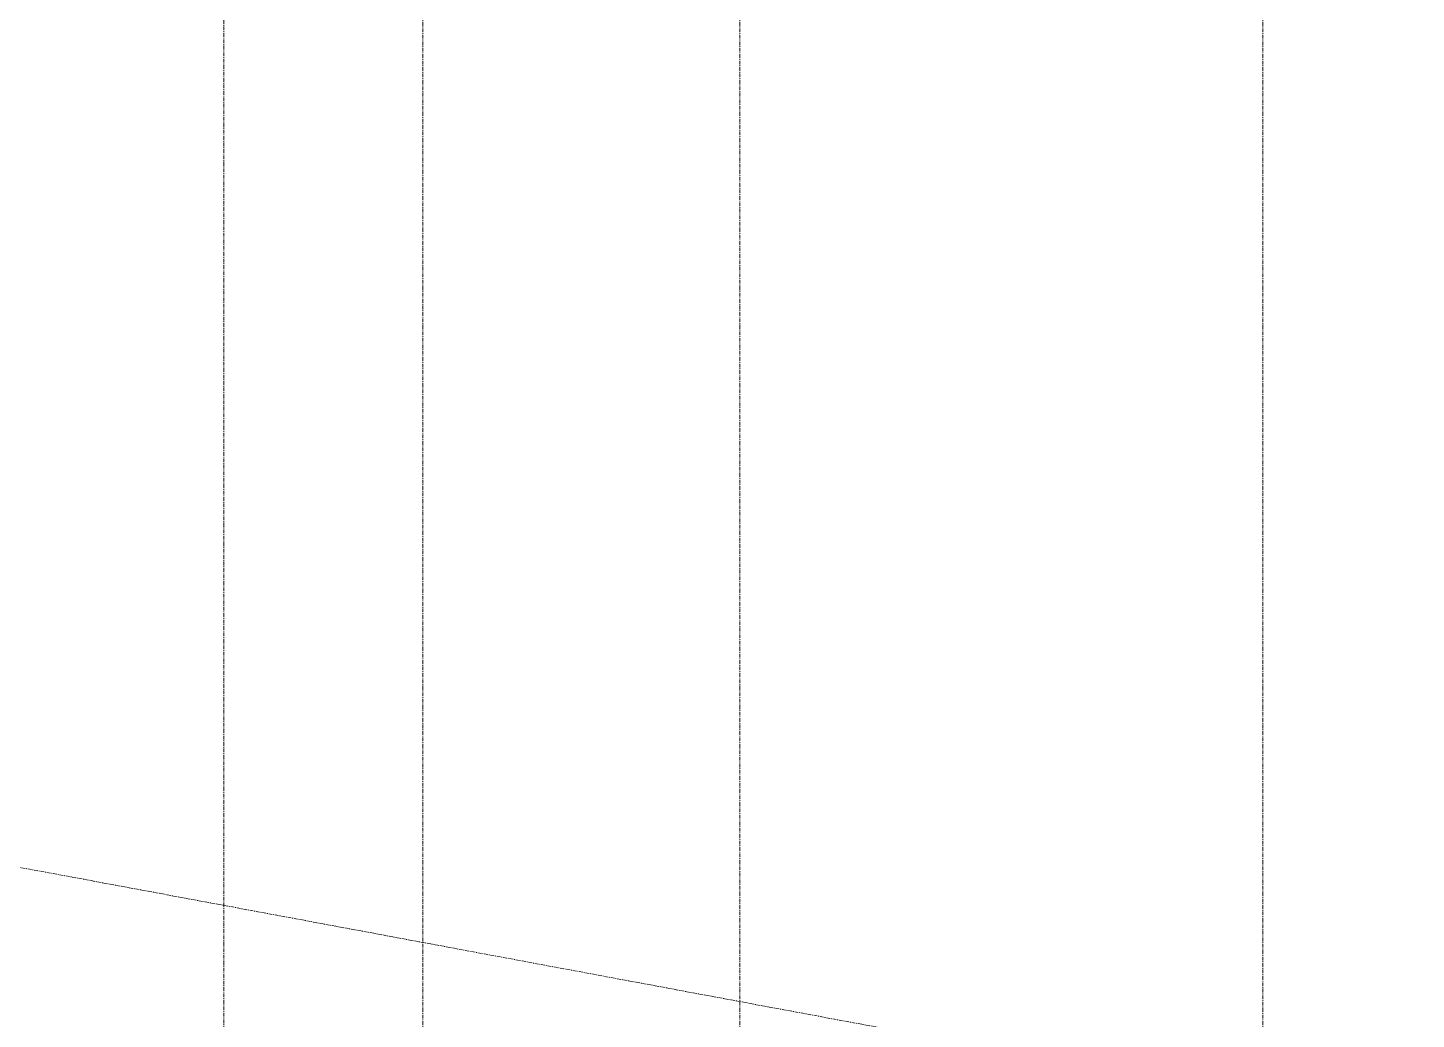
# Model space of a CAD drawing. Header units: inches. Extents: x -3679 to 241, y -496 to 1784.
# Drawn here: x -3108.6 to -2920.2, y 1380 to 1514.6 of the extents above; entities that cross this region are included whole.
import ezdxf

# ---------------------------------------------------------------- set-up
doc = ezdxf.new("R2010")
doc.units = ezdxf.units.IN
doc.header["$MEASUREMENT"] = 0
doc.linetypes.add('Grid Line', pattern=[0.875, 0.5, -0.125, 0.125, -0.125])
doc.layers.add('S-GRID', color=8, linetype='Continuous', lineweight=9)

msp = doc.modelspace()

# ---------------------------------------------------------------- linework, layer by layer
at = {"layer": 'S-GRID', "linetype": 'Grid Line'}
for p, q in [((-3082, -484.26), (-3082, 1771.74)), ((-3055, 1771.74), (-3055, -484.26)), ((-3012, 1771.74), (-3012, -484.26)), ((-2941, 1771.74), (-2941, -484.26)), ((-3580, 1488.28), (228, 778.5))]:
    msp.add_line(p, q, dxfattribs=at)

doc.saveas('drawing.dxf')
